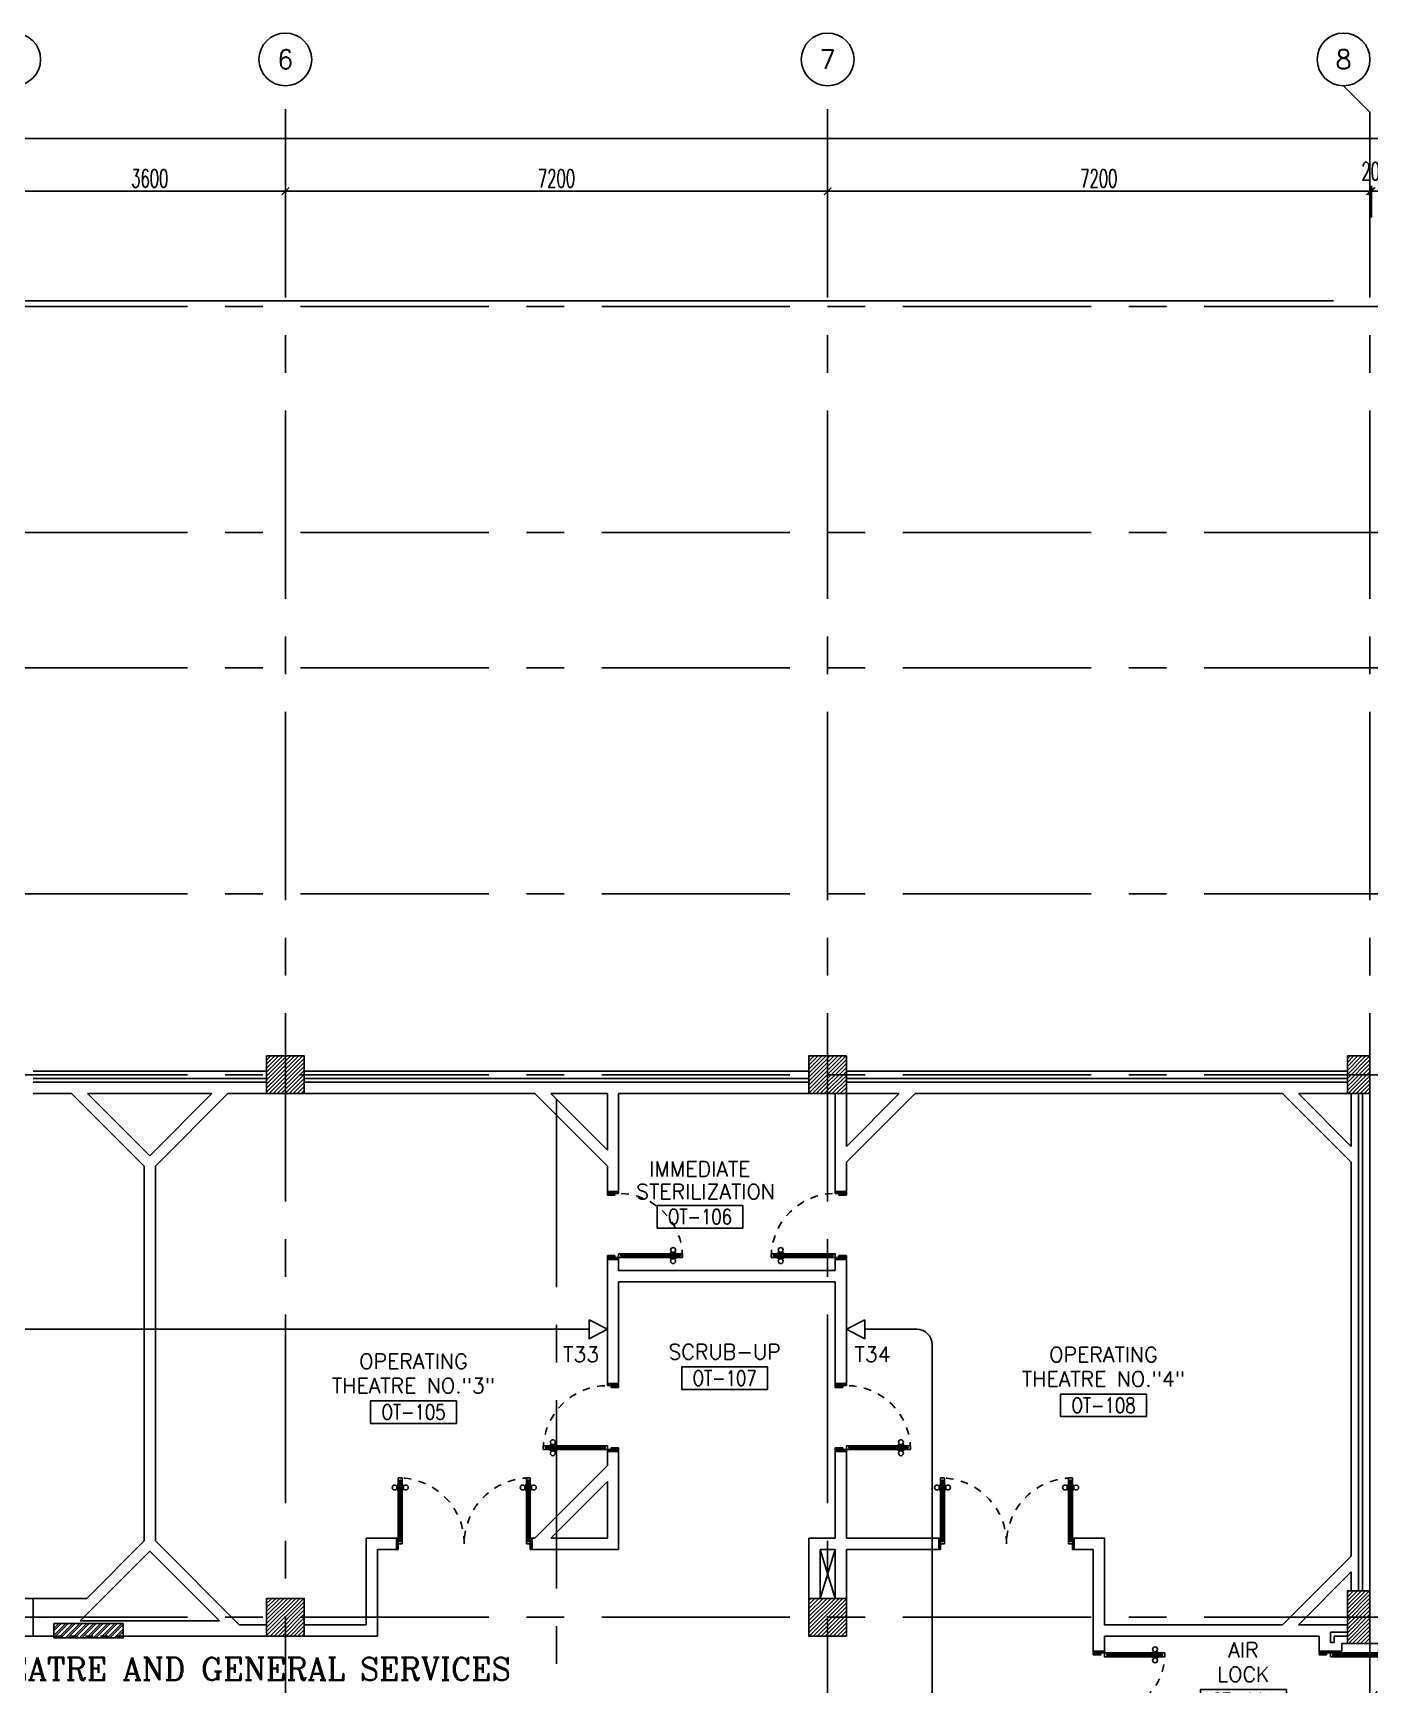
# Model space of a CAD drawing. Extents: x 0 to 92.2, y -1.4 to 78.1.
# Drawn here: x 25.14 to 42.89, y 56.19 to 78.12 of the extents above; entities that cross this region are included whole.
import ezdxf
from ezdxf.enums import TextEntityAlignment as Align

# ---------------------------------------------------------------- set-up
doc = ezdxf.new("R2010")
doc.units = 0
doc.header["$MEASUREMENT"] = 0
doc.header["$PDMODE"] = 34
doc.linetypes.add('CENTERX2', pattern=[4, 2.5, -0.5, 0.5, -0.5])
doc.linetypes.add('HIDDEN', pattern=[0.375, 0.25, -0.125])
doc.layers.get('0').update_dxf_attribs({"color": 11, "linetype": 'CONTINUOUS'})
doc.layers.get('DEFPOINTS').update_dxf_attribs({"color": 11, "linetype": 'CONTINUOUS'})
for name, color, linetype in [('AX-CR', 11, 'CONTINUOUS'), ('AX-DIM', 11, 'CONTINUOUS'), ('AX-TXT', 11, 'CONTINUOUS'), ('AXES', 11, 'CENTERX2'), ('COL', 11, 'CONTINUOUS'), ('DOOR', 11, 'CONTINUOUS'), ('E-TEL', 4, 'CONTINUOUS'), ('E-TEXT', 2, 'CONTINUOUS'), ('E-WIRE', 4, 'CONTINUOUS'), ('FHC', 11, 'CONTINUOUS'), ('HAT', 11, 'CONTINUOUS'), ('INSUL', 11, 'CONTINUOUS'), ('RM-BOX', 11, 'CONTINUOUS'), ('RM-NAME', 11, 'CONTINUOUS'), ('RM-NO', 11, 'CONTINUOUS'), ('ROOF', 11, 'CONTINUOUS'), ('SHAFT', 11, 'CONTINUOUS'), ('WALL', 11, 'CONTINUOUS')]:
    doc.layers.add(name, color=color, linetype=linetype)
doc.styles.add('ROMANC', font='romanc', dxfattribs={"height": 0.1})
doc.styles.add('ROMANS', font='ROMANS.shx', dxfattribs={"width": 0.6})
doc.styles.get("Standard").update_dxf_attribs({"font": 'TXT.shx'})
doc.dimstyles.new('STANDARD_IN', dxfattribs={"dimtxt": 0.24, "dimasz": 0.1, "dimexe": 0.07, "dimexo": 0.05, "dimgap": 0.05, "dimtad": 1, "dimdec": 0, "dimlfac": 1000, "dimzin": 0, "dimtxsty": 'ROMANS', "dimblk": 'ARCHTICK', "dimcen": 0.05, "dimdle": 0.05, "dimclrd": 7, "dimclre": 7, "dimclrt": 2, "dimazin": 3, "dimtfac": 1, "dimtdec": 0, "dimtmove": 0, "dimatfit": 3, "dimtolj": 1, "dimtzin": 0})

# ---------------------------------------------------------------- blocks, each defined once
blk = doc.blocks.new('_ARCHTICK')
at = {"color": 0, "linetype": 'BYBLOCK', "const_width": 0.15}
blk.add_lwpolyline([(-0.5, -0.5), (0.5, 0.5)], dxfattribs=at)
blk = doc.blocks.new('*D125')
at = {"layer": 'AX-DIM', "color": 7, "ltscale": 0.3}
for p, q in [((10.243, 76.37), (10.243, 76.79)), ((85.652, 71.176), (85.652, 76.79)), ((10.193, 76.72), (85.702, 76.72))]:
    blk.add_line(p, q, dxfattribs=at)
at = {"layer": 'DEFPOINTS', "color": 0, "ltscale": 0.3}
for p in [(85.652, 76.72), (10.243, 76.32), (85.652, 71.126)]:
    blk.add_point(p, dxfattribs=at)
at = {"layer": 'AX-DIM', "color": 7, "ltscale": 0.3, "xscale": 0.1, "yscale": 0.1, "zscale": 0.1, "rotation": 180}
blk.add_blockref('_ARCHTICK', (10.243, 76.72), dxfattribs=at)
at = {"layer": 'AX-DIM', "color": 7, "ltscale": 0.3, "xscale": 0.1, "yscale": 0.1, "zscale": 0.1}
blk.add_blockref('_ARCHTICK', (85.652, 76.72), dxfattribs=at)
at = {"layer": 'AX-DIM', "color": 2, "ltscale": 0.3, "insert": (47.947, 76.89), "char_height": 0.24, "attachment_point": 5, "style": 'ROMANS'}
blk.add_mtext('\\A1;75409', dxfattribs=at)
blk = doc.blocks.new('*X55')
at = {"color": 0}
for p, q in [((49339, 169936), (49793, 170390)), ((49339, 169989), (49740, 170390)), ((49339, 170042), (49687, 170390)), ((49339, 170095), (49634, 170390)), ((49339, 170148), (49581, 170390)), ((49339, 170201), (49528, 170390)), ((49339, 170254), (49474, 170390)), ((49339, 170308), (49421, 170390)), ((49339, 170361), (49368, 170390)), ((49346, 169890), (49839, 170383)), ((49399, 169890), (49839, 170330)), ((49452, 169890), (49839, 170277)), ((49505, 169890), (49839, 170224)), ((49558, 169890), (49839, 170171)), ((49611, 169890), (49839, 170118)), ((49664, 169890), (49839, 170065)), ((49717, 169890), (49839, 170012)), ((49770, 169890), (49839, 169959)), ((49823, 169890), (49839, 169906))]:
    blk.add_line(p, q, dxfattribs=at)
blk = doc.blocks.new('*X54')
at = {"color": 0}
for p, q in [((42139, 169896), (42633, 170390)), ((42139, 169949), (42580, 170390)), ((42139, 170002), (42527, 170390)), ((42139, 170055), (42474, 170390)), ((42139, 170108), (42421, 170390)), ((42139, 170161), (42368, 170390)), ((42139, 170214), (42315, 170390)), ((42139, 170267), (42262, 170390)), ((42139, 170320), (42209, 170390)), ((42139, 170373), (42156, 170390)), ((42186, 169890), (42639, 170343)), ((42239, 169890), (42639, 170290)), ((42292, 169890), (42639, 170237)), ((42345, 169890), (42639, 170184)), ((42398, 169890), (42639, 170131)), ((42451, 169890), (42639, 170078)), ((42504, 169890), (42639, 170025)), ((42557, 169890), (42639, 169971)), ((42611, 169890), (42639, 169918))]:
    blk.add_line(p, q, dxfattribs=at)
blk = doc.blocks.new('*X50')
at = {"color": 0}
for p, q in [((49339, 177096), (49833, 177590)), ((49339, 177149), (49780, 177590)), ((49339, 177202), (49727, 177590)), ((49339, 177255), (49674, 177590)), ((49339, 177308), (49621, 177590)), ((49339, 177361), (49568, 177590)), ((49339, 177414), (49515, 177590)), ((49339, 177467), (49462, 177590)), ((49339, 177520), (49409, 177590)), ((49339, 177573), (49356, 177590)), ((49386, 177090), (49839, 177543)), ((49439, 177090), (49839, 177490)), ((49492, 177090), (49839, 177437)), ((49545, 177090), (49839, 177384)), ((49598, 177090), (49839, 177331)), ((49651, 177090), (49839, 177278)), ((49704, 177090), (49839, 177225)), ((49757, 177090), (49839, 177171)), ((49811, 177090), (49839, 177118))]:
    blk.add_line(p, q, dxfattribs=at)
blk = doc.blocks.new('*X49')
at = {"color": 0}
for p, q in [((42139, 177108), (42621, 177590)), ((42139, 177161), (42568, 177590)), ((42139, 177214), (42515, 177590)), ((42139, 177267), (42462, 177590)), ((42139, 177320), (42409, 177590)), ((42139, 177373), (42356, 177590)), ((42139, 177426), (42303, 177590)), ((42139, 177479), (42249, 177590)), ((42139, 177532), (42196, 177590)), ((42139, 177586), (42143, 177590)), ((42174, 177090), (42639, 177555)), ((42227, 177090), (42639, 177502)), ((42280, 177090), (42639, 177449)), ((42333, 177090), (42639, 177396)), ((42386, 177090), (42639, 177343)), ((42439, 177090), (42639, 177290)), ((42492, 177090), (42639, 177237)), ((42545, 177090), (42639, 177184)), ((42598, 177090), (42639, 177131))]:
    blk.add_line(p, q, dxfattribs=at)
blk = doc.blocks.new('RM1')
at = {"layer": 'RM-BOX'}
blk.add_lwpolyline([(570, -200), (-570, -200), (-570, -500), (570, -500)], close=True, dxfattribs=at)
at = {"layer": 'RM-NAME', "style": 'ROMANS'}
blk.add_attdef('ROOMNAME1', text='', height=200, dxfattribs=at).set_placement((0, 324), align=Align.MIDDLE)
blk = doc.blocks.new('AXU')
at = {"layer": 'AX-CR'}
blk.add_circle((0, 350), 350, dxfattribs=at)
blk = doc.blocks.new('*D177')
at = {"layer": 'AX-DIM', "color": 7, "ltscale": 0.3}
for p, q in [((24.843, 76.02), (28.543, 76.02)), ((24.893, 75.67), (24.893, 76.09)), ((28.493, 75.67), (28.493, 76.09))]:
    blk.add_line(p, q, dxfattribs=at)
at = {"layer": 'DEFPOINTS', "color": 0, "ltscale": 0.3}
for p in [(28.493, 76.02), (24.893, 75.62), (28.493, 75.62)]:
    blk.add_point(p, dxfattribs=at)
at = {"layer": 'AX-DIM', "color": 7, "ltscale": 0.3, "xscale": 0.1, "yscale": 0.1, "zscale": 0.1, "rotation": 180}
blk.add_blockref('_ARCHTICK', (24.893, 76.02), dxfattribs=at)
at = {"layer": 'AX-DIM', "color": 7, "ltscale": 0.3, "xscale": 0.1, "yscale": 0.1, "zscale": 0.1}
blk.add_blockref('_ARCHTICK', (28.493, 76.02), dxfattribs=at)
at = {"layer": 'AX-DIM', "color": 2, "ltscale": 0.3, "insert": (26.693, 76.19), "char_height": 0.24, "attachment_point": 5, "style": 'ROMANS'}
blk.add_mtext('\\A1;3600', dxfattribs=at)
blk = doc.blocks.new('*D176')
at = {"layer": 'AX-DIM', "color": 7, "ltscale": 0.3}
for p, q in [((28.443, 76.02), (35.743, 76.02)), ((28.493, 75.67), (28.493, 76.09)), ((35.693, 75.67), (35.693, 76.09))]:
    blk.add_line(p, q, dxfattribs=at)
at = {"layer": 'DEFPOINTS', "color": 0, "ltscale": 0.3}
for p in [(35.693, 76.02), (28.493, 75.62), (35.693, 75.62)]:
    blk.add_point(p, dxfattribs=at)
at = {"layer": 'AX-DIM', "color": 7, "ltscale": 0.3, "xscale": 0.1, "yscale": 0.1, "zscale": 0.1, "rotation": 180}
blk.add_blockref('_ARCHTICK', (28.493, 76.02), dxfattribs=at)
at = {"layer": 'AX-DIM', "color": 7, "ltscale": 0.3, "xscale": 0.1, "yscale": 0.1, "zscale": 0.1}
blk.add_blockref('_ARCHTICK', (35.693, 76.02), dxfattribs=at)
at = {"layer": 'AX-DIM', "color": 2, "ltscale": 0.3, "insert": (32.093, 76.19), "char_height": 0.24, "attachment_point": 5, "style": 'ROMANS'}
blk.add_mtext('\\A1;7200', dxfattribs=at)
blk = doc.blocks.new('*D175')
at = {"layer": 'AX-DIM', "color": 7, "ltscale": 0.3}
for p, q in [((35.643, 76.02), (42.943, 76.02)), ((35.693, 75.67), (35.693, 76.09)), ((42.893, 75.67), (42.893, 76.09))]:
    blk.add_line(p, q, dxfattribs=at)
at = {"layer": 'DEFPOINTS', "color": 0, "ltscale": 0.3}
for p in [(42.893, 76.02), (35.693, 75.62), (42.893, 75.62)]:
    blk.add_point(p, dxfattribs=at)
at = {"layer": 'AX-DIM', "color": 7, "ltscale": 0.3, "xscale": 0.1, "yscale": 0.1, "zscale": 0.1, "rotation": 180}
blk.add_blockref('_ARCHTICK', (35.693, 76.02), dxfattribs=at)
at = {"layer": 'AX-DIM', "color": 7, "ltscale": 0.3, "xscale": 0.1, "yscale": 0.1, "zscale": 0.1}
blk.add_blockref('_ARCHTICK', (42.893, 76.02), dxfattribs=at)
at = {"layer": 'AX-DIM', "color": 2, "ltscale": 0.3, "insert": (39.293, 76.19), "char_height": 0.24, "attachment_point": 5, "style": 'ROMANS'}
blk.add_mtext('\\A1;7200', dxfattribs=at)
blk = doc.blocks.new('*D174')
at = {"layer": 'AX-DIM', "color": 7, "ltscale": 0.3}
for p, q in [((42.893, 76.02), (42.793, 76.02)), ((42.893, 75.67), (42.893, 76.09)), ((42.893, 76.02), (42.913, 76.02)), ((42.913, 75.67), (42.913, 76.09)), ((42.913, 76.02), (43.013, 76.02))]:
    blk.add_line(p, q, dxfattribs=at)
at = {"layer": 'DEFPOINTS', "color": 0, "ltscale": 0.3}
for p in [(42.913, 76.02), (42.893, 75.62), (42.913, 75.62)]:
    blk.add_point(p, dxfattribs=at)
at = {"layer": 'AX-DIM', "color": 7, "ltscale": 0.3, "xscale": 0.1, "yscale": 0.1, "zscale": 0.1}
blk.add_blockref('_ARCHTICK', (42.893, 76.02), dxfattribs=at)
at = {"layer": 'AX-DIM', "color": 7, "ltscale": 0.3, "xscale": 0.1, "yscale": 0.1, "zscale": 0.1, "rotation": 180}
blk.add_blockref('_ARCHTICK', (42.913, 76.02), dxfattribs=at)
at = {"layer": 'AX-DIM', "color": 2, "ltscale": 0.3, "insert": (42.903, 76.285), "char_height": 0.24, "attachment_point": 5, "style": 'ROMANS'}
blk.add_mtext('\\A1;20', dxfattribs=at)
blk = doc.blocks.new('*D173')
at = {"layer": 'AX-DIM', "color": 7, "ltscale": 0.3}
for p, q in [((42.863, 76.02), (47.763, 76.02)), ((42.913, 75.67), (42.913, 76.09)), ((47.713, 75.67), (47.713, 76.09))]:
    blk.add_line(p, q, dxfattribs=at)
at = {"layer": 'DEFPOINTS', "color": 0, "ltscale": 0.3}
for p in [(47.713, 76.02), (42.913, 75.62), (47.713, 75.62)]:
    blk.add_point(p, dxfattribs=at)
at = {"layer": 'AX-DIM', "color": 7, "ltscale": 0.3, "xscale": 0.1, "yscale": 0.1, "zscale": 0.1, "rotation": 180}
blk.add_blockref('_ARCHTICK', (42.913, 76.02), dxfattribs=at)
at = {"layer": 'AX-DIM', "color": 7, "ltscale": 0.3, "xscale": 0.1, "yscale": 0.1, "zscale": 0.1}
blk.add_blockref('_ARCHTICK', (47.713, 76.02), dxfattribs=at)
at = {"layer": 'AX-DIM', "color": 2, "ltscale": 0.3, "insert": (45.313, 76.19), "char_height": 0.24, "attachment_point": 5, "style": 'ROMANS'}
blk.add_mtext('\\A1;4800', dxfattribs=at)
blk = doc.blocks.new('COL50')
at = {"layer": 'COL'}
blk.add_lwpolyline([(-250, 250), (-250, -250), (250, -250), (250, 250)], close=True, dxfattribs=at)
blk = doc.blocks.new('*D149')
at = {"layer": 'AX-DIM', "color": 7, "ltscale": 0.3}
for p, q in [((42.408, 74.566), (1.956, 74.566)), ((2.026, 64.491), (2.026, 74.616)), ((2.676, 64.541), (1.956, 64.541))]:
    blk.add_line(p, q, dxfattribs=at)
at = {"layer": 'DEFPOINTS', "color": 0, "ltscale": 0.3}
for p in [(2.026, 74.566), (42.458, 74.566), (2.726, 64.541)]:
    blk.add_point(p, dxfattribs=at)
at = {"layer": 'AX-DIM', "color": 7, "ltscale": 0.3, "xscale": 0.1, "yscale": 0.1, "zscale": 0.1}
for p, rotation in [((2.026, 74.566), 90), ((2.026, 64.541), 270)]:
    blk.add_blockref('_ARCHTICK', p, dxfattribs=dict(at, rotation=rotation))
at = {"layer": 'AX-DIM', "color": 2, "ltscale": 0.3, "insert": (1.856, 69.554), "char_height": 0.24, "attachment_point": 5, "rotation": 90, "style": 'ROMANS'}
blk.add_mtext('\\A1;10025', dxfattribs=at)
blk = doc.blocks.new('A$C1DFA4FE8')
at = {"layer": 'DOOR', "color": 0, "linetype": 'BYBLOCK'}
for p, q in [((0, 1631), (0, 1581)), ((0, 1581), (0, 1631)), ((50, 1631), (0, 1631)), ((50, 1581), (0, 1581)), ((30, 1614), (30, 1598)), ((50, 1614), (30, 1614)), ((50, 1598), (30, 1598)), ((50, 1631), (50, 1614)), ((50, 1598), (50, 1581)), ((750, 1614), (750, 1631)), ((750, 1631), (800, 1631)), ((770, 1614), (750, 1614)), ((750, 1581), (750, 1598)), ((750, 1598), (770, 1598)), ((800, 1581), (750, 1581)), ((770, 1598), (770, 1614)), ((950, 1656), (800, 1656)), ((800, 1656), (800, 1631)), ((800, 1581), (800, 1631)), ((800, 1631), (850, 1631)), ((850, 1631), (850, 1606)), ((850, 1606), (950, 1606)), ((950, 1606), (950, 1656)), ((0, 81), (0, 131)), ((0, 131), (0, 81)), ((50, 131), (0, 131)), ((50, 81), (0, 81)), ((30, 98), (30, 114)), ((50, 114), (30, 114)), ((50, 98), (30, 98)), ((50, 114), (50, 131)), ((50, 81), (50, 98)), ((83, 131), (83, 138)), ((173, 138), (83, 138)), ((83, 81), (83, 74)), ((173, 74), (83, 74)), ((95, 138), (95, 147)), ((95, 147), (160, 147)), ((95, 138), (160, 138)), ((95, 74), (95, 65)), ((95, 74), (160, 74)), ((95, 65), (160, 65)), ((160, 138), (160, 147)), ((160, 74), (160, 65)), ((173, 131), (173, 138)), ((173, 81), (173, 74)), ((750, 131), (750, 114)), ((800, 131), (750, 131)), ((750, 114), (770, 114)), ((750, 98), (750, 81)), ((770, 98), (750, 98)), ((750, 81), (800, 81)), ((770, 114), (770, 98)), ((800, 131), (800, 81)), ((800, 56), (800, 81)), ((800, 81), (850, 81)), ((950, 56), (800, 56)), ((850, 106), (950, 106)), ((850, 81), (850, 106)), ((950, 106), (950, 56))]:
    blk.add_line(p, q, dxfattribs=at)
at = {"layer": 'DOOR', "linetype": 'BYBLOCK'}
for p, q in [((750, 1631), (50, 1631)), ((750, 1614), (50, 1614)), ((750, 1598), (50, 1598)), ((50, 1581), (750, 1581)), ((50, 131), (750, 131)), ((750, 114), (50, 114)), ((750, 98), (50, 98)), ((750, 81), (50, 81))]:
    blk.add_line(p, q, dxfattribs=at)
at = {"layer": 'DOOR', "color": 9, "linetype": 'BYBLOCK'}
for p, q in [((950, 1606), (837, 1656)), ((950, 1606), (850, 1619)), ((950, 1606), (910, 1656)), ((950, 106), (837, 56)), ((950, 106), (850, 93)), ((950, 106), (910, 56))]:
    blk.add_line(p, q, dxfattribs=at)
at = {"layer": 'DOOR', "color": 0, "linetype": 'BYBLOCK'}
for centre in [(128, 179), (128, 32)]:
    blk.add_circle(centre, 32.4, dxfattribs=at)
at = {"layer": 'DOOR', "linetype": 'HIDDEN', "ltscale": 0.5}
for centre, start, end in [((752, 1606), 178.0938, 273.7249), ((752, 106), 86.2751, 181.9062)]:
    blk.add_arc(centre, 752, start, end, dxfattribs=at)
at = {"layer": 'DOOR', "color": 9, "linetype": 'BYBLOCK'}
for centre, radius, start, end in [((950, 1606), 154, 161.1053, 166.2858), ((950, 1606), 134, 158.1598, 169.28), ((950, 1606), 114, 154.0838, 167.3774), ((950, 1606), 94.4, 148.0182, 180), ((950, 1606), 74.4, 137.7764, 180), ((950, 1606), 54.4, 113.2074, 180), ((950, 1606), 34.4, 90, 180), ((950, 1606), 14.4, 90, 180), ((950, 106), 154, 193.7142, 198.8947), ((950, 106), 134, 190.72, 201.8402), ((950, 106), 114, 192.6226, 205.9162), ((950, 106), 94.4, 180, 211.9818), ((950, 106), 74.4, 180, 222.2236), ((950, 106), 54.4, 180, 246.7926), ((950, 106), 34.4, 180, 270), ((950, 106), 14.4, 180, 270)]:
    blk.add_arc(centre, radius, start, end, dxfattribs=at)
blk = doc.blocks.new('DOOR90')
at = {"layer": 'DOOR', "color": 0, "linetype": 'BYBLOCK'}
for p, q in [((-150, 0), (-150, -25)), ((-150, 0), (0, 0)), ((0, -50), (0, 0)), ((-1000, -25), (-1000, -75)), ((-1000, -75), (-1000, -25)), ((-950, -25), (-1000, -25)), ((-950, -75), (-1000, -75)), ((-970, -42), (-970, -58)), ((-950, -42), (-970, -42)), ((-950, -58), (-970, -58)), ((-950, -25), (-950, -42)), ((-950, -58), (-950, -75)), ((-918, -25), (-918, -18)), ((-828, -18), (-918, -18)), ((-918, -75), (-918, -82)), ((-828, -82), (-918, -82)), ((-905, -18), (-905, -9)), ((-905, -9), (-840, -9)), ((-905, -18), (-840, -18)), ((-905, -82), (-905, -91)), ((-905, -82), (-840, -82)), ((-905, -91), (-840, -91)), ((-840, -18), (-840, -9)), ((-840, -82), (-840, -91)), ((-828, -25), (-828, -18)), ((-828, -75), (-828, -82)), ((-200, -42), (-200, -25)), ((-200, -25), (-150, -25)), ((-180, -42), (-200, -42)), ((-200, -75), (-200, -58)), ((-200, -58), (-180, -58)), ((-150, -75), (-200, -75)), ((-180, -58), (-180, -42)), ((-150, -75), (-150, -25)), ((-150, -25), (-100, -25)), ((-100, -25), (-100, -50)), ((-100, -50), (0, -50)), ((-150, -900), (-150, -875)), ((-150, -875), (-100, -875)), ((-100, -850), (0, -850)), ((-100, -875), (-100, -850)), ((0, -850), (0, -900)), ((0, -900), (-150, -900)), ((-150, -900), (0, -900))]:
    blk.add_line(p, q, dxfattribs=at)
at = {"layer": 'DOOR', "color": 9, "linetype": 'BYBLOCK'}
for p, q in [((0, -50), (-114, 0)), ((0, -50), (-40, 0)), ((0, -50), (-100, -37)), ((0, -850), (-114, -900)), ((0, -850), (-100, -863)), ((0, -850), (-40, -900))]:
    blk.add_line(p, q, dxfattribs=at)
at = {"layer": 'DOOR', "linetype": 'BYBLOCK'}
for p, q in [((-200, -25), (-950, -25)), ((-200, -42), (-950, -42)), ((-200, -58), (-950, -58)), ((-950, -75), (-200, -75))]:
    blk.add_line(p, q, dxfattribs=at)
at = {"layer": 'DOOR', "color": 0, "linetype": 'BYBLOCK'}
for centre in [(-873, 24), (-873, -124)]:
    blk.add_circle(centre, 32.4, dxfattribs=at)
at = {"layer": 'DOOR', "color": 9, "linetype": 'BYBLOCK'}
for centre, radius, start, end in [((0, -50), 154, 161.1053, 166.2858), ((0, -50), 134, 158.1598, 169.28), ((0, -50), 94.4, 148.0182, 180), ((0, -50), 74.4, 137.7764, 180), ((0, -50), 114, 154.0838, 167.3774), ((0, -50), 54.4, 113.2074, 180), ((0, -50), 34.4, 90, 180), ((0, -50), 14.4, 90, 180), ((0, -850), 134, 190.72, 201.8402), ((0, -850), 94.4, 180, 211.9818), ((0, -850), 74.4, 180, 222.2236), ((0, -850), 54.4, 180, 246.7926), ((0, -850), 34.4, 180, 270), ((0, -850), 14.4, 180, 270), ((0, -850), 154, 193.7142, 198.8947)]:
    blk.add_arc(centre, radius, start, end, dxfattribs=at)
at = {"layer": 'DOOR', "linetype": 'HIDDEN', "ltscale": 0.5}
blk.add_arc((-150, -25), 850, 180, 270, dxfattribs=at)
blk = doc.blocks.new('C11')
at = {"layer": 'HAT'}
h = blk.add_hatch(dxfattribs=at)
h.set_pattern_fill('ANSI31', color=256, scale=300, style=0)
h.set_pattern_definition([(45, (-248556.182, -75061.005), (-26.5165043, 26.5165043), [])])
h.paths.add_polyline_path([(300, 700), (0, 700), (0, 350), (300, 350)])
h.paths.add_polyline_path([(300, 350), (0, 350), (0, 0), (300, 0)])
at = {"layer": 'COL'}
blk.add_lwpolyline([(300, 700), (300, 0), (0, 0), (0, 700)], close=True, dxfattribs=at)
blk = doc.blocks.new('C-300')
at = {"layer": 'HAT', "linetype": 'BYBLOCK', "ltscale": 0.3}
h = blk.add_hatch(dxfattribs=at)
h.set_pattern_fill('ANSI31', color=8, scale=300, style=0)
h.set_pattern_definition([(45, (-258496.182, -82361.005), (-26.5165043, 26.5165043), [])])
h.paths.add_polyline_path([(300, 500), (0, 500), (0, 250), (300, 250)])
h.paths.add_polyline_path([(300, 250), (0, 250), (0, 0), (300, 0)])
at = {"layer": 'COL'}
blk.add_lwpolyline([(0, 500), (300, 500), (300, 0), (0, 0)], close=True, dxfattribs=at)
blk = doc.blocks.new('D1')
at = {"layer": 'DOOR', "color": 0, "linetype": 'BYBLOCK'}
for p, q in [((25, 949), (75, 949)), ((75, 949), (25, 949)), ((25, 899), (25, 949)), ((25, 899), (42, 899)), ((42, 919), (58, 919)), ((42, 899), (42, 919)), ((58, 899), (58, 919)), ((58, 899), (75, 899)), ((75, 899), (75, 949)), ((1775, 949), (1725, 949)), ((1725, 949), (1775, 949)), ((1725, 899), (1725, 949)), ((1742, 899), (1725, 899)), ((1758, 919), (1742, 919)), ((1742, 899), (1742, 919)), ((1758, 899), (1758, 919)), ((1775, 899), (1758, 899)), ((1775, 899), (1775, 949)), ((18, 854), (9, 854)), ((9, 854), (9, 789)), ((18, 789), (9, 789)), ((25, 866), (18, 866)), ((18, 776), (18, 866)), ((18, 854), (18, 789)), ((25, 776), (18, 776)), ((75, 866), (82, 866)), ((75, 776), (82, 776)), ((82, 776), (82, 866)), ((82, 854), (91, 854)), ((82, 854), (82, 789)), ((82, 789), (91, 789)), ((91, 854), (91, 789)), ((1718, 854), (1709, 854)), ((1709, 854), (1709, 789)), ((1718, 789), (1709, 789)), ((1725, 866), (1718, 866)), ((1718, 776), (1718, 866)), ((1718, 854), (1718, 789)), ((1725, 776), (1718, 776)), ((1775, 866), (1782, 866)), ((1775, 776), (1782, 776)), ((1782, 776), (1782, 866)), ((1782, 854), (1791, 854)), ((1782, 854), (1782, 789)), ((1782, 789), (1791, 789)), ((1791, 854), (1791, 789)), ((0, 0), (0, 150)), ((0, 150), (25, 150)), ((25, 0), (0, 0)), ((25, 150), (25, 0)), ((42, 125), (25, 125)), ((25, 125), (25, 75)), ((75, 75), (25, 75)), ((42, 105), (42, 125)), ((58, 105), (42, 105)), ((75, 125), (58, 125)), ((58, 125), (58, 105)), ((75, 75), (75, 125)), ((1725, 125), (1742, 125)), ((1725, 75), (1725, 125)), ((1725, 75), (1775, 75)), ((1742, 125), (1742, 105)), ((1742, 105), (1758, 105)), ((1758, 125), (1775, 125)), ((1758, 105), (1758, 125)), ((1800, 150), (1775, 150)), ((1775, 150), (1775, 0)), ((1775, 125), (1775, 75)), ((1775, 0), (1800, 0)), ((1800, 0), (1800, 150))]:
    blk.add_line(p, q, dxfattribs=at)
at = {"layer": 'DOOR', "linetype": 'BYBLOCK'}
for p, q in [((25, 125), (25, 899)), ((42, 125), (42, 899)), ((58, 125), (58, 899)), ((75, 899), (75, 125)), ((1725, 899), (1725, 125)), ((1742, 125), (1742, 899)), ((1758, 125), (1758, 899)), ((1775, 125), (1775, 899))]:
    blk.add_line(p, q, dxfattribs=at)
at = {"layer": 'DOOR', "color": 9, "linetype": 'BYBLOCK'}
for p, q in [((25, 57), (0, 114)), ((25, 20), (0, 40)), ((1775, 57), (1800, 114)), ((1775, 20), (1800, 40))]:
    blk.add_line(p, q, dxfattribs=at)
at = {"layer": 'DOOR', "color": 0, "linetype": 'BYBLOCK'}
for centre in [(-24, 821), (124, 821), (1676, 821), (1824, 821)]:
    blk.add_circle(centre, 32.4, dxfattribs=at)
at = {"layer": 'DOOR', "linetype": 'HIDDEN', "ltscale": 0.5}
for centre, start, end in [((28, 76), 359.9293, 90.1644), ((1772, 76), 89.8356, 180.0707)]:
    blk.add_arc(centre, 872, start, end, dxfattribs=at)
at = {"layer": 'DOOR', "color": 9, "linetype": 'BYBLOCK'}
for centre, radius, start, end in [((50, 0), 154, 103.7142, 108.8947), ((50, 0), 134, 100.72, 111.8402), ((50, 0), 114, 102.6226, 115.9162), ((50, 0), 94.4, 105.3566, 121.9818), ((50, 0), 74.4, 109.6341, 132.2236), ((50, 0), 54.4, 117.3576, 156.7926), ((50, 0), 34.4, 136.6107, 180), ((1750, 0), 134, 68.1598, 79.28), ((1750, 0), 114, 64.0838, 77.3774), ((1750, 0), 94.4, 58.0182, 74.6434), ((1750, 0), 74.4, 47.7764, 70.3659), ((1750, 0), 54.4, 23.2074, 62.6424), ((1750, 0), 34.4, 0, 43.3893), ((1750, 0), 154, 71.1053, 76.2858)]:
    blk.add_arc(centre, radius, start, end, dxfattribs=at)

msp = doc.modelspace()

# ---------------------------------------------------------------- hatches: boundary and pattern name
at = {"layer": 'FHC', "linetype": 'BYBLOCK', "ltscale": 0.3}
h = msp.add_hatch(dxfattribs=at)
h.set_pattern_fill('ANSI32', color=11, scale=0.175, style=0)
h.set_pattern_definition([(45, (-206.77599, 25.76514), (-0.046403883, 0.046403883), []), (45, (-206.745054, 25.76514), (-0.046403883, 0.046403883), [])])
h.paths.add_polyline_path([(26.3402, 56.8161), (26.3402, 57.0061), (25.4202, 57.0061), (25.4202, 56.8161)])
h.paths.add_polyline_path([(25.2076, 56.395), (25.2076, 56.8159), (25.4701, 56.8159), (25.4701, 56.395)], flags=9)

# ---------------------------------------------------------------- linework, layer by layer
at = {"layer": 'AXES'}
for p, q in [((28.4927, -1.3931), (28.4927, 77.4195)), ((35.6927, -1.3931), (35.6927, 77.4195)), ((42.8927, 77.0695), (42.5427, 77.4195)), ((42.8927, -1.3931), (42.8927, 77.0695)), ((0.6927, 74.4911), (68.7327, 74.4911)), ((0.6927, 71.4911), (68.7327, 71.4911)), ((0.6927, 69.6911), (68.7327, 69.6911)), ((0.6927, 66.6911), (68.7327, 66.6911)), ((0.6927, 64.2911), (68.7327, 64.2911)), ((32.0927, 5.4711), (32.0927, 64.2911)), ((0.6927, 57.0911), (68.7327, 57.0911))]:
    msp.add_line(p, q, dxfattribs=at)
at = {"layer": 'COL'}
for points in [[(28.2427, 64.0411), (28.2427, 64.5411), (28.7427, 64.5411), (28.7427, 64.0411)], [(35.4427, 64.0411), (35.4427, 64.5411), (35.9427, 64.5411), (35.9427, 64.0411)]]:
    msp.add_lwpolyline(points, close=True, dxfattribs=at)
at = {"layer": 'DOOR', "color": 0, "linetype": 'BYBLOCK'}
for p, q in [((29.9927, 58.1412), (29.9677, 58.1412)), ((29.9927, 57.9912), (29.9927, 58.1412)), ((31.7427, 57.9912), (31.7427, 58.1412)), ((31.7427, 58.1412), (31.7677, 58.1412)), ((37.1927, 58.1411), (37.1677, 58.1411)), ((37.1927, 57.9911), (37.1927, 58.1411)), ((38.9427, 57.9911), (38.9427, 58.1411)), ((38.9427, 58.1411), (38.9677, 58.1411))]:
    msp.add_line(p, q, dxfattribs=at)
at = {"layer": 'DOOR', "color": 9, "linetype": 'BYBLOCK'}
for centre, start, end in [((30.0177, 58.1412), 180, 223.38931), ((31.7177, 58.1412), 316.61069, 0), ((37.2177, 58.1411), 180, 223.38931), ((38.9177, 58.1411), 316.61069, 0)]:
    msp.add_arc(centre, 0.0344, start, end, dxfattribs=at)
at = {"layer": 'E-TEL', "color": 4}
for points in [[(32.5255, 61.0389), (32.5255, 60.7863), (32.7677, 60.9126), (32.7677, 60.9126)], [(36.1849, 61.0389), (36.1849, 60.7863), (35.9427, 60.9126), (35.9427, 60.9126)]]:
    msp.add_lwpolyline(points, close=True, dxfattribs=at)
at = {"layer": 'E-WIRE', "linetype": 'BYBLOCK', "ltscale": 0.3}
for p, q in [((32.5255, 60.9126), (22.1622, 60.9126)), ((36.1849, 60.9126), (36.8785, 60.9126))]:
    msp.add_line(p, q, dxfattribs=at)
at = {"layer": 'E-WIRE', "color": 4, "linetype": 'BYBLOCK'}
msp.add_line((37.0785, 60.7126), (37.0785, 55.4563), dxfattribs=at)
at = {"layer": 'E-WIRE', "linetype": 'BYBLOCK', "ltscale": 0.3}
msp.add_arc((36.8785, 60.7126), 0.2, 360, 90, dxfattribs=at)
at = {"layer": 'FHC', "linetype": 'BYBLOCK', "ltscale": 0.3}
msp.add_lwpolyline([(25.4202, 57.0061), (26.3402, 57.0061), (26.3402, 56.8161), (25.4202, 56.8161)], close=True, dxfattribs=at)
at = {"layer": 'INSUL'}
for p, q in [((28.2427, 64.2411), (25.1427, 64.2411)), ((28.2427, 64.1911), (25.1427, 64.1911)), ((28.7427, 64.2411), (35.4427, 64.2411)), ((28.7427, 64.1911), (35.4427, 64.1911)), ((35.4427, 64.2411), (32.4427, 64.2411)), ((35.4427, 64.1911), (32.4427, 64.1911)), ((35.9427, 64.2411), (38.1166, 64.2411)), ((42.5927, 64.2411), (35.9427, 64.2411)), ((35.9427, 64.1911), (38.1166, 64.1911)), ((42.5927, 64.1911), (35.9427, 64.1911)), ((42.7427, 57.4411), (42.7427, 64.0411)), ((42.7927, 57.4411), (42.7927, 64.0411)), ((42.5927, 56.8911), (42.3677, 56.8911)), ((42.3677, 56.8911), (42.3677, 56.7536)), ((42.5927, 56.8411), (42.4177, 56.8411)), ((42.4177, 56.8411), (42.4177, 56.7536)), ((42.4177, 56.7536), (42.3677, 56.7536))]:
    msp.add_line(p, q, dxfattribs=at)
at = {"layer": 'ROOF'}
msp.add_line((42.8927, 56.7411), (49.4177, 56.7411), dxfattribs=at)
at = {"layer": 'SHAFT'}
for p, q in [((35.7927, 57.3411), (35.5927, 57.9911)), ((35.5927, 57.3411), (35.7927, 57.9911))]:
    msp.add_line(p, q, dxfattribs=at)
at = {"layer": 'WALL'}
for p, q in [((28.2427, 64.3411), (25.1427, 64.3411)), ((28.7427, 64.3411), (35.4427, 64.3411)), ((35.4427, 64.3411), (28.7427, 64.3411)), ((35.9427, 64.3411), (42.5927, 64.3411)), ((25.6556, 64.0411), (25.1427, 64.0411)), ((26.6177, 63.079), (25.6556, 64.0411)), ((27.5177, 64.0411), (25.8677, 64.0411)), ((26.6927, 63.2161), (25.8677, 64.0411)), ((26.6927, 63.2161), (27.5177, 64.0411)), ((26.7677, 63.079), (27.7298, 64.0411)), ((27.7298, 64.0411), (31.8056, 64.0411)), ((32.7677, 63.079), (31.8056, 64.0411)), ((32.7677, 63.2911), (32.0177, 64.0411)), ((32.0177, 64.0411), (32.7677, 64.0411)), ((32.7677, 64.0411), (32.7677, 63.2911)), ((32.9177, 64.0411), (35.4427, 64.0411)), ((32.9177, 64.0411), (32.9177, 62.7411)), ((35.4427, 64.0411), (33.9927, 64.0411)), ((35.7927, 64.0411), (35.7927, 62.7411)), ((35.9427, 64.0411), (36.6427, 64.0411)), ((35.9427, 64.0411), (35.9427, 63.3411)), ((35.9427, 63.129), (36.8548, 64.0411)), ((35.9427, 63.3411), (36.6427, 64.0411)), ((36.8548, 64.0411), (41.7306, 64.0411)), ((42.6427, 63.129), (41.7306, 64.0411)), ((42.6427, 63.3411), (41.9427, 64.0411)), ((41.9427, 64.0411), (42.5927, 64.0411)), ((42.6427, 63.3411), (42.6427, 64.0411)), ((42.8927, 57.3411), (42.8927, 64.0411)), ((26.6177, 63.079), (26.6177, 58.1033)), ((26.7677, 63.079), (26.7677, 58.1033)), ((32.7677, 63.079), (32.7677, 62.7411)), ((35.9427, 63.129), (35.9427, 62.7411)), ((42.6427, 57.9033), (42.6427, 63.129)), ((32.9177, 62.7411), (32.7677, 62.7411)), ((35.7927, 62.7411), (35.9427, 62.7411)), ((32.9177, 61.8411), (32.7677, 61.8411)), ((32.7677, 61.8411), (32.7677, 60.1911)), ((32.9177, 61.8411), (32.9177, 61.6911)), ((35.7927, 61.8411), (35.7927, 61.6911)), ((35.7927, 61.8411), (35.9427, 61.8411)), ((35.9427, 61.8411), (35.9427, 60.1911)), ((35.7927, 61.6911), (32.9177, 61.6911)), ((35.7927, 61.5411), (32.9177, 61.5411)), ((32.9177, 61.5411), (32.9177, 60.1911)), ((32.9177, 61.5411), (35.7927, 61.5411)), ((35.7927, 61.5411), (35.7927, 60.1911)), ((32.7677, 60.1911), (32.9177, 60.1911)), ((35.9427, 60.1911), (35.7927, 60.1911)), ((32.7677, 59.2911), (32.7677, 59.1033)), ((32.7677, 59.2911), (32.9177, 59.2911)), ((32.9177, 59.2911), (32.9177, 57.9911)), ((35.9427, 59.2911), (35.7927, 59.2911)), ((35.7927, 59.2911), (35.7927, 58.1411)), ((35.9427, 59.2911), (35.9427, 58.1411)), ((32.7677, 59.1033), (31.8056, 58.1412)), ((32.7677, 58.8912), (32.0177, 58.1412)), ((32.7677, 58.8912), (32.7677, 58.1411)), ((29.9677, 58.1411), (29.5677, 58.1411)), ((29.5677, 58.1411), (29.5677, 57.3411)), ((29.5677, 58.1411), (29.5677, 56.9911)), ((29.9677, 58.1412), (29.9677, 57.9912)), ((31.7677, 58.1412), (31.7677, 57.9912)), ((31.8056, 58.1412), (31.7677, 58.1412)), ((32.7677, 58.1411), (32.0177, 58.1412)), ((35.7927, 58.1411), (35.4427, 58.1411)), ((35.4427, 57.3411), (35.4427, 58.1411)), ((37.1677, 58.1411), (35.9427, 58.1411)), ((37.1677, 58.1411), (37.1677, 57.9911)), ((39.3677, 58.1411), (38.9677, 58.1411)), ((38.9677, 58.1372), (38.9677, 57.9872)), ((39.3677, 58.1411), (39.3677, 56.9911)), ((26.6927, 57.9661), (25.7677, 57.0411)), ((26.6177, 58.1033), (25.8556, 57.3411)), ((26.6927, 57.9661), (27.6177, 57.0411)), ((26.7677, 58.1033), (27.8798, 56.9911)), ((29.7177, 57.9911), (29.7177, 57.1911)), ((29.9677, 57.9911), (29.7177, 57.9911)), ((32.9177, 57.9911), (31.7677, 57.9912)), ((35.7927, 57.9911), (35.5927, 57.9911)), ((35.5927, 57.3411), (35.5927, 57.9911)), ((35.7927, 57.3411), (35.7927, 57.9911)), ((37.1677, 57.9911), (35.9427, 57.9911)), ((35.9427, 57.3411), (35.9427, 57.9911)), ((39.2177, 57.9911), (38.9677, 57.9911)), ((39.2177, 57.9911), (39.2177, 56.6411)), ((42.6427, 57.9033), (41.7306, 56.9911)), ((42.6427, 57.6911), (41.9427, 56.9911)), ((42.6427, 57.4411), (42.6427, 57.6911)), ((25.8556, 57.3411), (25.1427, 57.3411)), ((27.6177, 57.0411), (25.7677, 57.0411)), ((29.7177, 57.1911), (29.7177, 56.8411)), ((25.4202, 56.8411), (25.1427, 56.8411)), ((25.4202, 57.0061), (26.3402, 57.0061)), ((25.4202, 56.8401), (25.4202, 57.0051)), ((26.3402, 57.0061), (26.3402, 56.8388)), ((28.2427, 56.8411), (26.3402, 56.8411)), ((28.2427, 56.9911), (27.8798, 56.9911)), ((28.7427, 56.9911), (29.5677, 56.9911)), ((28.7427, 56.8411), (29.7177, 56.8411)), ((41.7306, 56.9911), (39.3677, 56.9911)), ((39.3677, 56.8411), (39.3677, 56.6411)), ((42.2177, 56.8411), (39.3677, 56.8411)), ((42.5927, 56.9911), (41.9427, 56.9911)), ((42.2177, 56.8411), (42.2177, 56.6411)), ((39.3677, 56.6411), (39.2177, 56.6411)), ((42.5177, 56.6411), (42.2177, 56.6411)), ((42.8927, 56.7411), (42.5177, 56.7411)), ((42.5177, 56.7411), (42.5177, 56.6411))]:
    msp.add_line(p, q, dxfattribs=at)
at = {"layer": 'WALL', "color": 250, "linetype": 'HIDDEN', "ltscale": 0.25}
msp.add_line((26.3402, 56.8411), (25.4202, 56.8411), dxfattribs=at)
at = {"layer": 'WALL', "linetype": 'BYBLOCK', "ltscale": 0.3}
for points in [[(28.2427, 64.5411), (28.7427, 64.5411), (28.7427, 64.0411), (28.2427, 64.0411)], [(35.4427, 64.5411), (35.9427, 64.5411), (35.9427, 64.0411), (35.4427, 64.0411)], [(42.5927, 64.5411), (42.8927, 64.5411), (42.8927, 64.0411), (42.5927, 64.0411)], [(28.7427, 56.8411), (28.2427, 56.8411), (28.2427, 57.3411), (28.7427, 57.3411)], [(35.9427, 56.8411), (35.4427, 56.8411), (35.4427, 57.3411), (35.9427, 57.3411)], [(42.8927, 56.7411), (42.5927, 56.7411), (42.5927, 57.4411), (42.8927, 57.4411)]]:
    msp.add_lwpolyline(points, close=True, dxfattribs=at)

# ---------------------------------------------------------------- block references
at = {"layer": 'AXES'}
ref = msp.add_blockref('AXU', (24.8927, 77.4195), dxfattribs=dict(at, xscale=0.001, yscale=0.001, zscale=0.001))
ref.add_attrib('AX', '5', dxfattribs={"layer": 'AX-TXT', "height": 0.25, "style": 'ROMANS'}).set_placement((24.8927, 77.7695), align=Align.MIDDLE)
ref = msp.add_blockref('AXU', (28.4927, 77.4195), dxfattribs=dict(at, xscale=0.001, yscale=0.001, zscale=0.001))
ref.add_attrib('AX', '6', dxfattribs={"layer": 'AX-TXT', "height": 0.25, "style": 'ROMANS'}).set_placement((28.4927, 77.7695), align=Align.MIDDLE)
ref = msp.add_blockref('AXU', (35.6927, 77.4195), dxfattribs=dict(at, xscale=0.001, yscale=0.001, zscale=0.001))
ref.add_attrib('AX', '7', dxfattribs={"layer": 'AX-TXT', "height": 0.25, "style": 'ROMANS'}).set_placement((35.6927, 77.7695), align=Align.MIDDLE)
ref = msp.add_blockref('AXU', (42.5427, 77.4195), dxfattribs=dict(at, xscale=0.001, yscale=0.001, zscale=0.001))
ref.add_attrib('AX', '8', dxfattribs={"layer": 'AX-TXT', "height": 0.25, "style": 'ROMANS'}).set_placement((42.5427, 77.7695), align=Align.MIDDLE)
at = {"layer": 'COL', "color": 6, "linetype": 'BYBLOCK', "ltscale": 0.3, "xscale": 0.001, "yscale": 0.001, "zscale": 0.001}
msp.add_blockref('C-300', (42.5927, 64.0411), dxfattribs=at)
at = {"layer": 'COL', "xscale": 0.001, "yscale": 0.001, "zscale": 0.001}
for p in [(24.8927, 57.0911), (28.4927, 57.0911), (35.6927, 57.0911)]:
    msp.add_blockref('COL50', p, dxfattribs=at)
at = {"layer": 'COL', "linetype": 'BYBLOCK', "xscale": 0.001, "yscale": 0.001, "zscale": 0.001}
msp.add_blockref('C11', (42.5927, 56.7411), dxfattribs=at)
at = {"layer": 'DOOR', "color": 0, "linetype": 'BYBLOCK', "yscale": 0.001, "zscale": 0.001, "rotation": 180}
for name, p, xscale in [('DOOR90', (32.7677, 61.8411), 0.001), ('DOOR90', (35.9427, 61.8411), -0.001), ('DOOR90', (32.9177, 59.2911), -0.001), ('DOOR90', (35.7927, 59.2911), 0.001), ('A$C1DFA4FE8', (40.1681, 56.6971), 0.001), ('A$C1DFA4FE8', (43.1681, 56.6971), 0.001)]:
    msp.add_blockref(name, p, dxfattribs=dict(at, xscale=xscale))
at = {"layer": 'DOOR', "color": 0, "linetype": 'BYBLOCK', "ltscale": 0.3, "xscale": 0.001, "yscale": 0.001, "zscale": 0.001}
for p in [(29.9677, 57.9912), (37.1677, 57.9911)]:
    msp.add_blockref('D1', p, dxfattribs=at)
at = {"layer": 'HAT', "xscale": 0.001, "yscale": 0.001, "zscale": 0.001}
for name in ['*X49', '*X50', '*X54', '*X55']:
    msp.add_blockref(name, (-13.8965, -113.0486), dxfattribs=at)
at = {"layer": 'RM-NAME'}
ref = msp.add_blockref('RM1', (33.9976, 62.7572), dxfattribs=dict(at, xscale=0.001, yscale=0.001, zscale=0.001))
ref.add_attrib('ROOMNO', 'OT-106', dxfattribs={"layer": 'RM-NO', "height": 0.2, "style": 'ROMANS', "width": 0.8}).set_placement((33.9976, 62.4072), align=Align.MIDDLE)
ref.add_attrib('ROOMNAME2', 'STERILIZATION', dxfattribs={"height": 0.2, "style": 'ROMANS'}).set_placement((34.0716, 62.7413), align=Align.MIDDLE)
ref.add_attrib('ROOMNAME1', 'IMMEDIATE', dxfattribs={"height": 0.2, "style": 'ROMANS'}).set_placement((33.9971, 63.0409), align=Align.MIDDLE)
ref = msp.add_blockref('RM1', (30.195, 60.164), dxfattribs=dict(at, xscale=0.001, yscale=0.001, zscale=0.001))
ref.add_attrib('ROOMNO', 'OT-105', dxfattribs={"layer": 'RM-NO', "height": 0.2, "style": 'ROMANS', "width": 0.8}).set_placement((30.195, 59.814), align=Align.MIDDLE)
ref.add_attrib('ROOMNAME2', 'THEATRE NO."3"', dxfattribs={"height": 0.2, "style": 'ROMANS'}).set_placement((30.195, 60.164), align=Align.MIDDLE)
ref.add_attrib('ROOMNAME1', 'OPERATING', dxfattribs={"height": 0.2, "style": 'ROMANS'}).set_placement((30.195, 60.4878), align=Align.MIDDLE)
ref = msp.add_blockref('RM1', (34.3252, 60.6139), dxfattribs=dict(at, xscale=0.001, yscale=0.001, zscale=0.001))
ref.add_attrib('ROOMNO', 'OT-107', dxfattribs={"layer": 'RM-NO', "height": 0.2, "style": 'ROMANS', "width": 0.8}).set_placement((34.3252, 60.2639), align=Align.MIDDLE)
ref.add_attrib('ROOMNAME2', 'SCRUB-UP', dxfattribs={"height": 0.2, "style": 'ROMANS'}).set_placement((34.3252, 60.6139), align=Align.MIDDLE)
ref = msp.add_blockref('RM1', (39.3561, 60.2531), dxfattribs=dict(at, xscale=0.001, yscale=0.001, zscale=0.001))
ref.add_attrib('ROOMNO', 'OT-108', dxfattribs={"layer": 'RM-NO', "height": 0.2, "style": 'ROMANS', "width": 0.8}).set_placement((39.3561, 59.9031), align=Align.MIDDLE)
ref.add_attrib('ROOMNAME2', 'THEATRE NO."4"', dxfattribs={"height": 0.2, "style": 'ROMANS'}).set_placement((39.3561, 60.2531), align=Align.MIDDLE)
ref.add_attrib('ROOMNAME1', 'OPERATING', dxfattribs={"height": 0.2, "style": 'ROMANS'}).set_placement((39.3561, 60.5769), align=Align.MIDDLE)
ref = msp.add_blockref('RM1', (41.2132, 56.333), dxfattribs=dict(at, xscale=0.001, yscale=0.001, zscale=0.001))
ref.add_attrib('ROOMNO', 'OT-114', dxfattribs={"layer": 'RM-NO', "height": 0.2, "style": 'ROMANS', "width": 0.8}).set_placement((41.2132, 55.983), align=Align.MIDDLE)
ref.add_attrib('ROOMNAME2', 'LOCK', dxfattribs={"height": 0.2, "style": 'ROMANS'}).set_placement((41.2132, 56.333), align=Align.MIDDLE)
ref.add_attrib('ROOMNAME1', 'AIR', dxfattribs={"height": 0.2, "style": 'ROMANS'}).set_placement((41.2132, 56.6568), align=Align.MIDDLE)

# ---------------------------------------------------------------- texts
at = {"layer": 'E-TEXT', "color": 4}
for s, p in [('T33', (32.4201, 60.5808)), ('T34', (36.2903, 60.5808))]:
    msp.add_text(s, height=0.2, dxfattribs=at).set_placement(p, align=Align.MIDDLE)
at = {"layer": 'RM-NAME', "style": 'ROMANC'}
msp.add_text('OPERATING THEATRE AND GENERAL SERVICES', height=0.3, dxfattribs=at).set_placement((26.5888, 56.4041), align=Align.MIDDLE)

# ---------------------------------------------------------------- dimensions: what is measured, and where the dimension line sits
at = {"layer": 'AX-DIM'}
for base, p1, p2, picture, middle in [((85.6519, 76.7195), (10.2427, 76.3195), (85.6519, 71.1264), '*D125', (47.9473, 76.8895)), ((28.4927, 76.0195), (24.8927, 75.6195), (28.4927, 75.6195), '*D177', (26.6927, 76.1895)), ((35.6927, 76.0195), (28.4927, 75.6195), (35.6927, 75.6195), '*D176', (32.0927, 76.1895)), ((42.8927, 76.0195), (35.6927, 75.6195), (42.8927, 75.6195), '*D175', (39.2927, 76.1895)), ((42.9127, 76.0195), (42.8927, 75.6195), (42.9127, 75.6195), '*D174', (42.9027, 76.2845)), ((47.7127, 76.0195), (42.9127, 75.6195), (47.7127, 75.6195), '*D173', (45.3127, 76.1895))]:
    dim = msp.add_linear_dim(base=base, p1=p1, p2=p2, dimstyle='STANDARD_IN', dxfattribs=at)
    dim.commit()
    dim.dimension.update_dxf_attribs({"geometry": picture, "text_midpoint": middle})
dim = msp.add_linear_dim(base=(2.026, 74.5661), p1=(2.726, 64.5411), p2=(42.4577, 74.5661), angle=90, dimstyle='STANDARD_IN', dxfattribs=at)
dim.commit()
dim.dimension.update_dxf_attribs({"geometry": '*D149', "text_midpoint": (1.856, 69.5536)})

doc.saveas('drawing.dxf')
